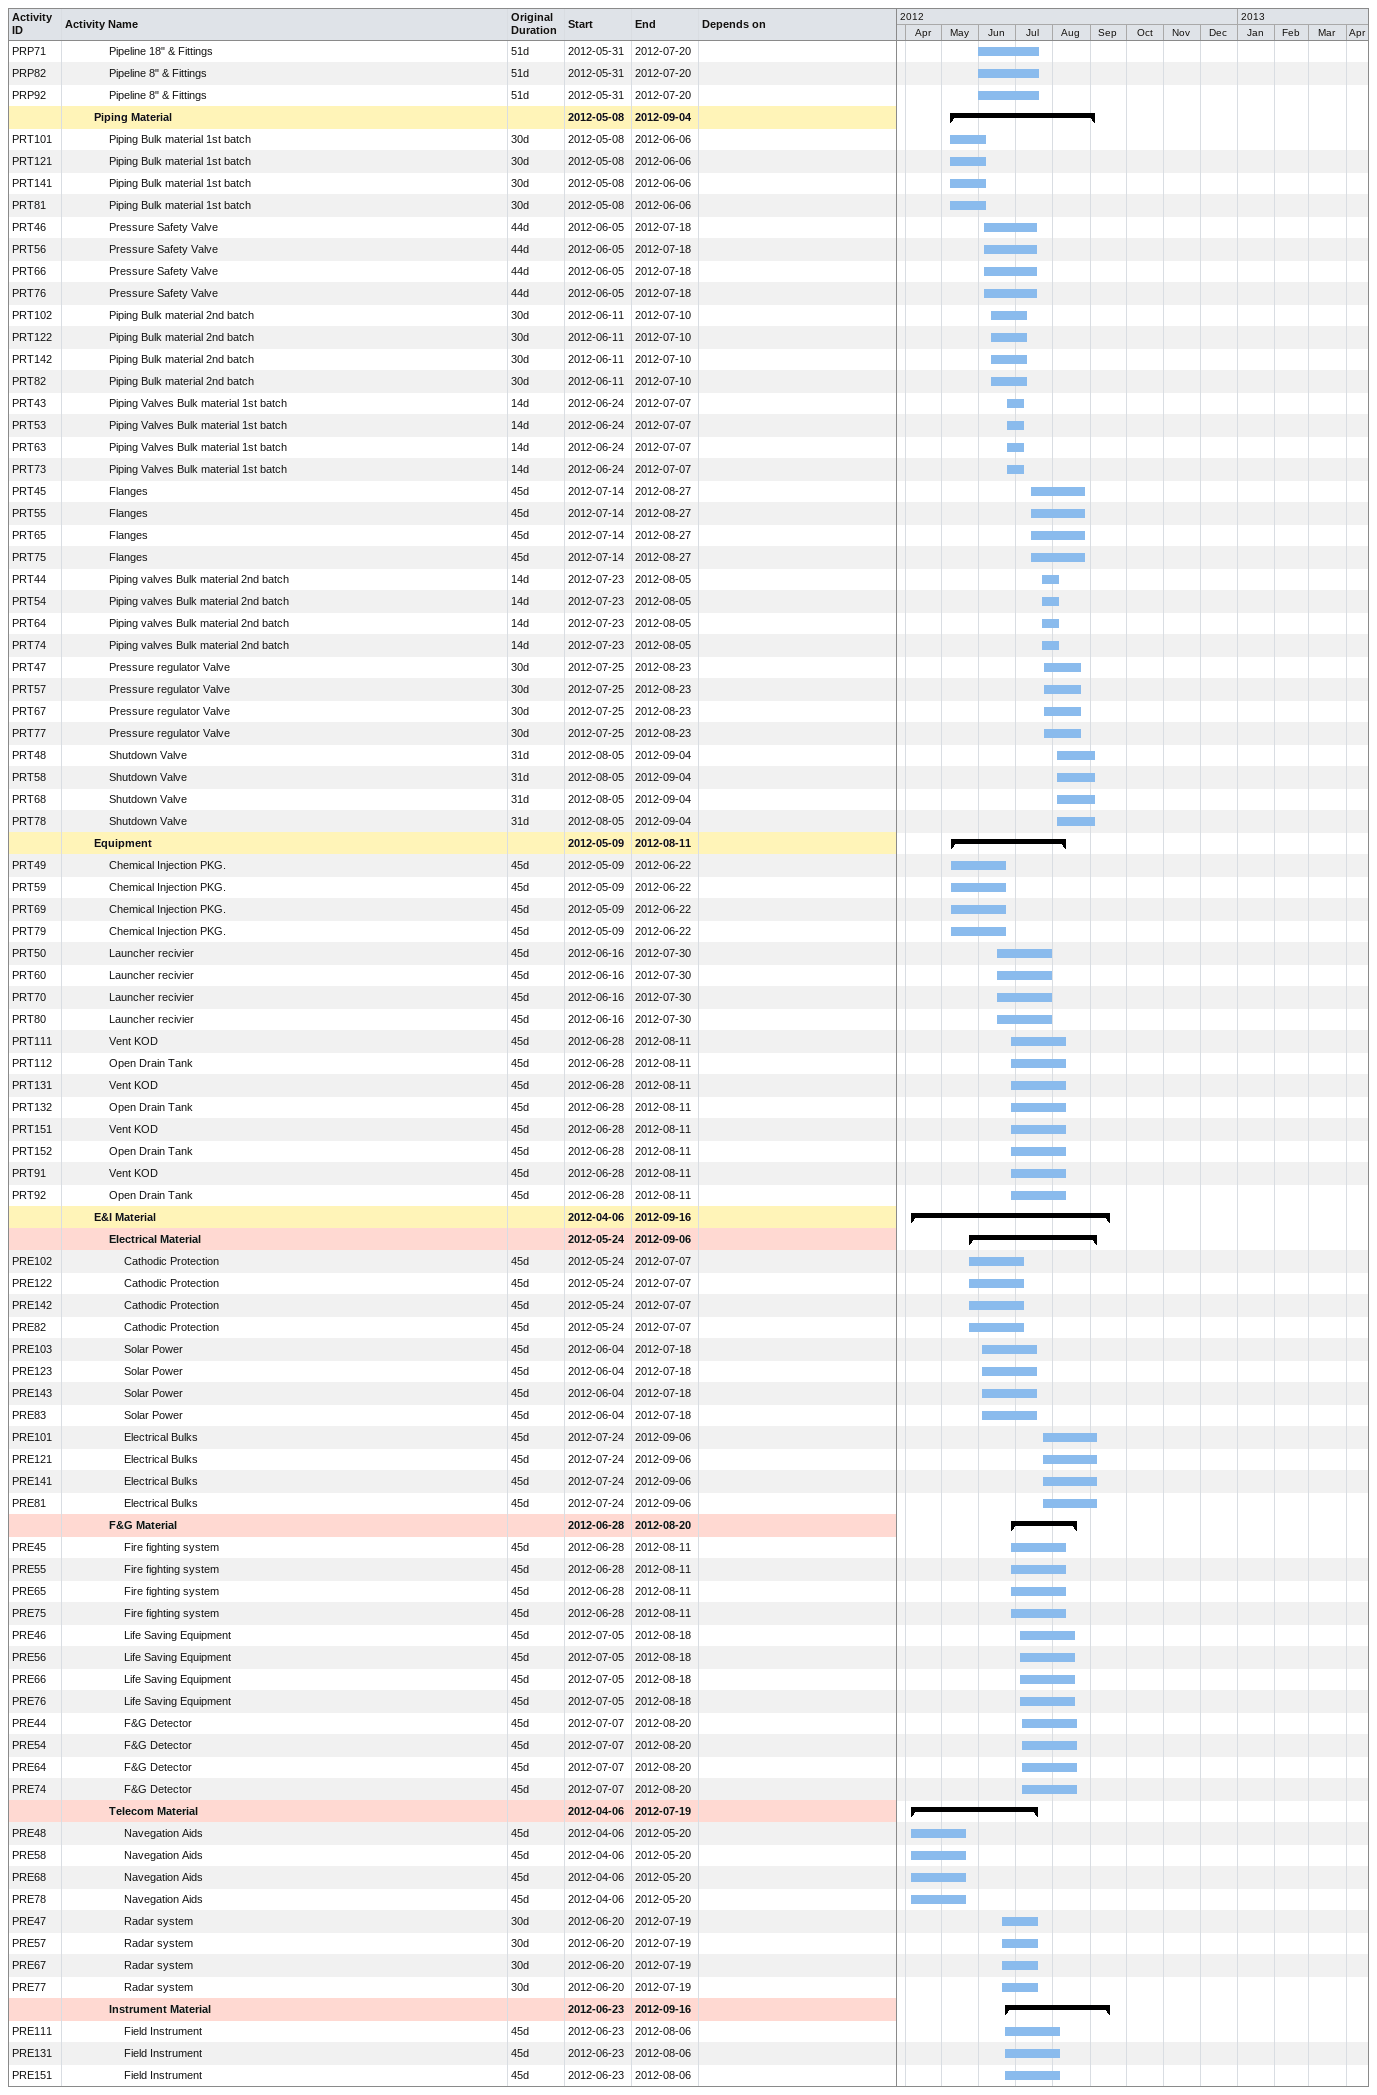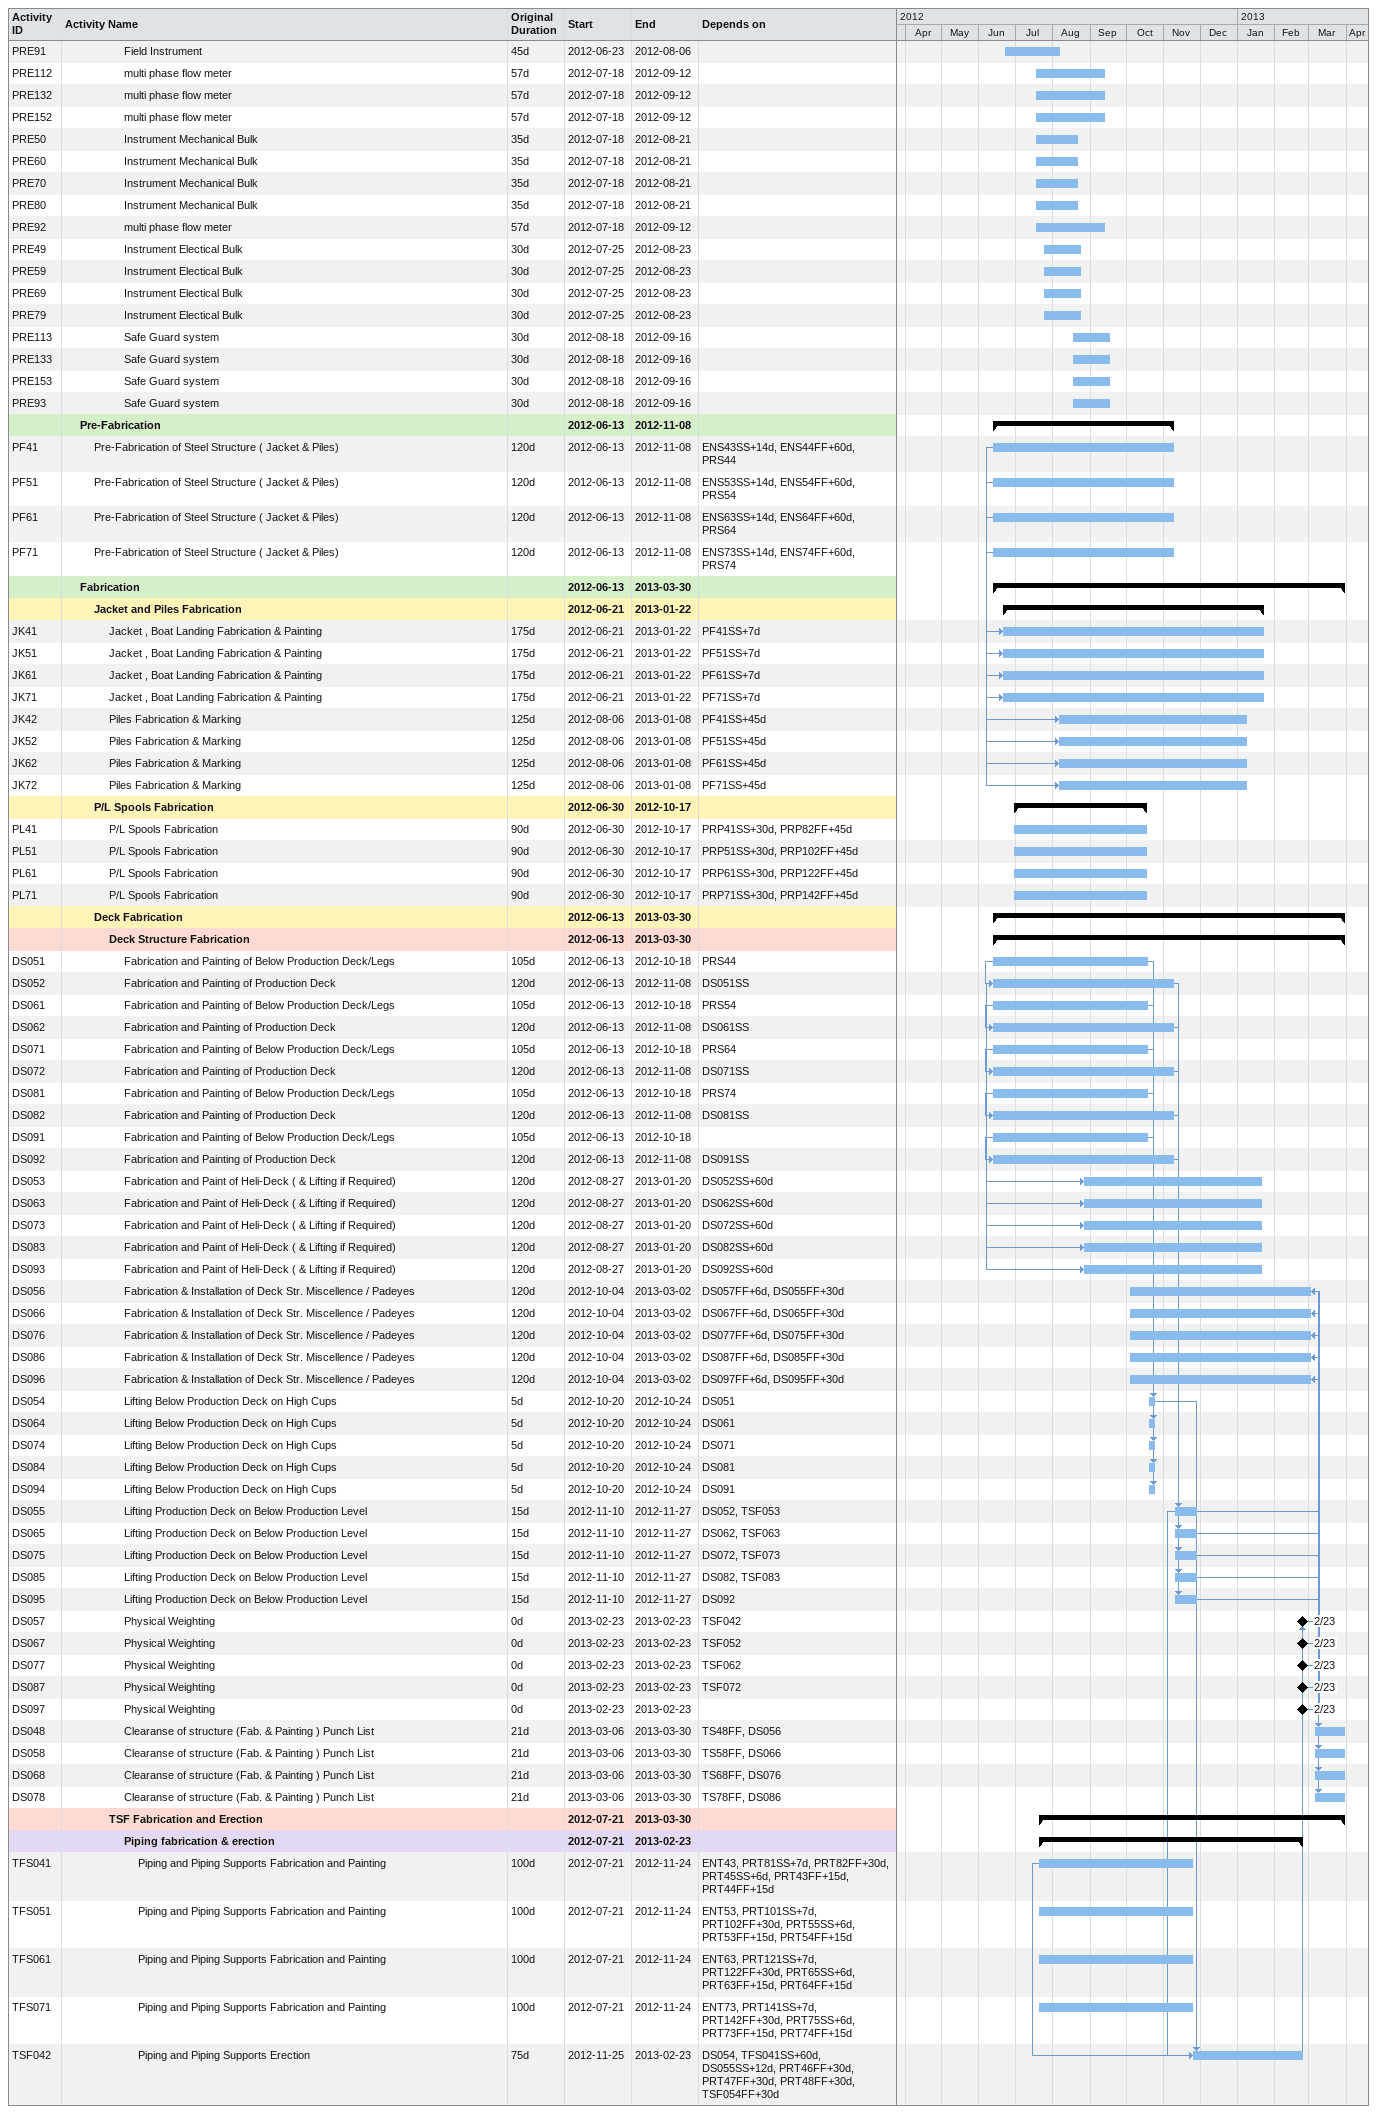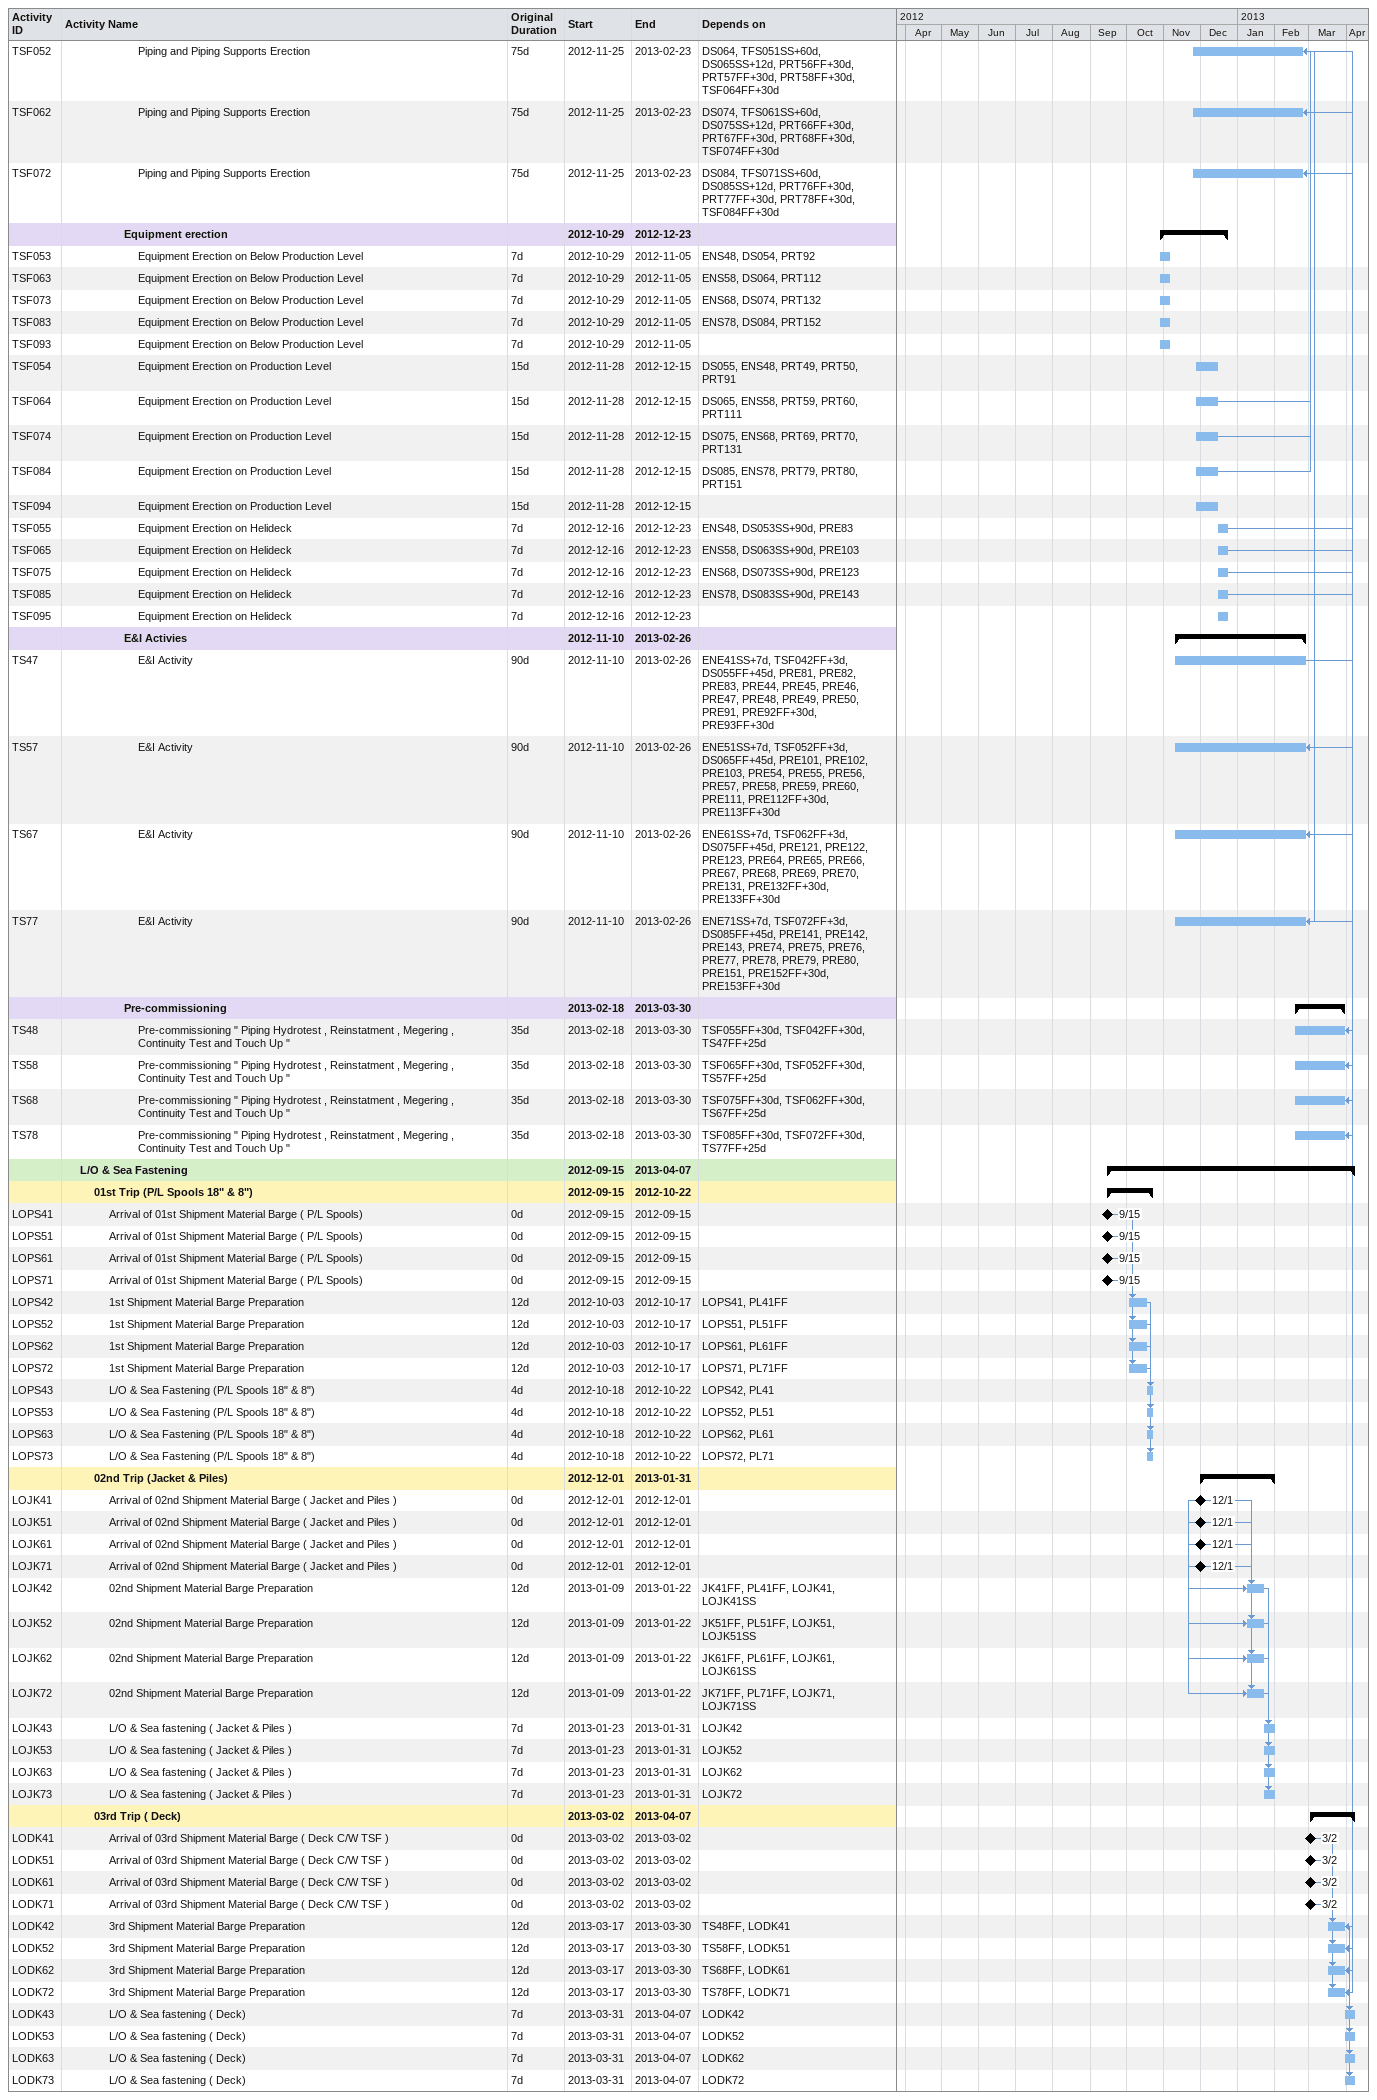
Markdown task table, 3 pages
| ID | Level | Task | Original duration | Start | Finish | Predecessors |
|---|---|---|---|---|---|---|
| PRP71 | 4 | Pipeline 18" & Fittings | 51d | 2012-05-31 | 2012-07-20 |  |
| PRP82 | 4 | Pipeline 8" & Fittings | 51d | 2012-05-31 | 2012-07-20 |  |
| PRP92 | 4 | Pipeline 8" & Fittings | 51d | 2012-05-31 | 2012-07-20 |  |
|  | 3 | **Piping Material** |  | 2012-05-08 | 2012-09-04 |  |
| PRT101 | 4 | Piping Bulk material 1st batch | 30d | 2012-05-08 | 2012-06-06 |  |
| PRT121 | 4 | Piping Bulk material 1st batch | 30d | 2012-05-08 | 2012-06-06 |  |
| PRT141 | 4 | Piping Bulk material 1st batch | 30d | 2012-05-08 | 2012-06-06 |  |
| PRT81 | 4 | Piping Bulk material 1st batch | 30d | 2012-05-08 | 2012-06-06 |  |
| PRT46 | 4 | Pressure Safety Valve | 44d | 2012-06-05 | 2012-07-18 |  |
| PRT56 | 4 | Pressure Safety Valve | 44d | 2012-06-05 | 2012-07-18 |  |
| PRT66 | 4 | Pressure Safety Valve | 44d | 2012-06-05 | 2012-07-18 |  |
| PRT76 | 4 | Pressure Safety Valve | 44d | 2012-06-05 | 2012-07-18 |  |
| PRT102 | 4 | Piping Bulk material 2nd batch | 30d | 2012-06-11 | 2012-07-10 |  |
| PRT122 | 4 | Piping Bulk material 2nd batch | 30d | 2012-06-11 | 2012-07-10 |  |
| PRT142 | 4 | Piping Bulk material 2nd batch | 30d | 2012-06-11 | 2012-07-10 |  |
| PRT82 | 4 | Piping Bulk material 2nd batch | 30d | 2012-06-11 | 2012-07-10 |  |
| PRT43 | 4 | Piping Valves Bulk material 1st batch | 14d | 2012-06-24 | 2012-07-07 |  |
| PRT53 | 4 | Piping Valves Bulk material 1st batch | 14d | 2012-06-24 | 2012-07-07 |  |
| PRT63 | 4 | Piping Valves Bulk material 1st batch | 14d | 2012-06-24 | 2012-07-07 |  |
| PRT73 | 4 | Piping Valves Bulk material 1st batch | 14d | 2012-06-24 | 2012-07-07 |  |
| PRT45 | 4 | Flanges | 45d | 2012-07-14 | 2012-08-27 |  |
| PRT55 | 4 | Flanges | 45d | 2012-07-14 | 2012-08-27 |  |
| PRT65 | 4 | Flanges | 45d | 2012-07-14 | 2012-08-27 |  |
| PRT75 | 4 | Flanges | 45d | 2012-07-14 | 2012-08-27 |  |
| PRT44 | 4 | Piping valves Bulk material 2nd batch | 14d | 2012-07-23 | 2012-08-05 |  |
| PRT54 | 4 | Piping valves Bulk material 2nd batch | 14d | 2012-07-23 | 2012-08-05 |  |
| PRT64 | 4 | Piping valves Bulk material 2nd batch | 14d | 2012-07-23 | 2012-08-05 |  |
| PRT74 | 4 | Piping valves Bulk material 2nd batch | 14d | 2012-07-23 | 2012-08-05 |  |
| PRT47 | 4 | Pressure regulator Valve | 30d | 2012-07-25 | 2012-08-23 |  |
| PRT57 | 4 | Pressure regulator Valve | 30d | 2012-07-25 | 2012-08-23 |  |
| PRT67 | 4 | Pressure regulator Valve | 30d | 2012-07-25 | 2012-08-23 |  |
| PRT77 | 4 | Pressure regulator Valve | 30d | 2012-07-25 | 2012-08-23 |  |
| PRT48 | 4 | Shutdown Valve | 31d | 2012-08-05 | 2012-09-04 |  |
| PRT58 | 4 | Shutdown Valve | 31d | 2012-08-05 | 2012-09-04 |  |
| PRT68 | 4 | Shutdown Valve | 31d | 2012-08-05 | 2012-09-04 |  |
| PRT78 | 4 | Shutdown Valve | 31d | 2012-08-05 | 2012-09-04 |  |
|  | 3 | **Equipment** |  | 2012-05-09 | 2012-08-11 |  |
| PRT49 | 4 | Chemical Injection PKG. | 45d | 2012-05-09 | 2012-06-22 |  |
| PRT59 | 4 | Chemical Injection PKG. | 45d | 2012-05-09 | 2012-06-22 |  |
| PRT69 | 4 | Chemical Injection PKG. | 45d | 2012-05-09 | 2012-06-22 |  |
| PRT79 | 4 | Chemical Injection PKG. | 45d | 2012-05-09 | 2012-06-22 |  |
| PRT50 | 4 | Launcher recivier | 45d | 2012-06-16 | 2012-07-30 |  |
| PRT60 | 4 | Launcher recivier | 45d | 2012-06-16 | 2012-07-30 |  |
| PRT70 | 4 | Launcher recivier | 45d | 2012-06-16 | 2012-07-30 |  |
| PRT80 | 4 | Launcher recivier | 45d | 2012-06-16 | 2012-07-30 |  |
| PRT111 | 4 | Vent KOD | 45d | 2012-06-28 | 2012-08-11 |  |
| PRT112 | 4 | Open Drain Tank | 45d | 2012-06-28 | 2012-08-11 |  |
| PRT131 | 4 | Vent KOD | 45d | 2012-06-28 | 2012-08-11 |  |
| PRT132 | 4 | Open Drain Tank | 45d | 2012-06-28 | 2012-08-11 |  |
| PRT151 | 4 | Vent KOD | 45d | 2012-06-28 | 2012-08-11 |  |
| PRT152 | 4 | Open Drain Tank | 45d | 2012-06-28 | 2012-08-11 |  |
| PRT91 | 4 | Vent KOD | 45d | 2012-06-28 | 2012-08-11 |  |
| PRT92 | 4 | Open Drain Tank | 45d | 2012-06-28 | 2012-08-11 |  |
|  | 3 | **E&I Material** |  | 2012-04-06 | 2012-09-16 |  |
|  | 4 | **Electrical Material** |  | 2012-05-24 | 2012-09-06 |  |
| PRE102 | 5 | Cathodic Protection | 45d | 2012-05-24 | 2012-07-07 |  |
| PRE122 | 5 | Cathodic Protection | 45d | 2012-05-24 | 2012-07-07 |  |
| PRE142 | 5 | Cathodic Protection | 45d | 2012-05-24 | 2012-07-07 |  |
| PRE82 | 5 | Cathodic Protection | 45d | 2012-05-24 | 2012-07-07 |  |
| PRE103 | 5 | Solar Power | 45d | 2012-06-04 | 2012-07-18 |  |
| PRE123 | 5 | Solar Power | 45d | 2012-06-04 | 2012-07-18 |  |
| PRE143 | 5 | Solar Power | 45d | 2012-06-04 | 2012-07-18 |  |
| PRE83 | 5 | Solar Power | 45d | 2012-06-04 | 2012-07-18 |  |
| PRE101 | 5 | Electrical Bulks | 45d | 2012-07-24 | 2012-09-06 |  |
| PRE121 | 5 | Electrical Bulks | 45d | 2012-07-24 | 2012-09-06 |  |
| PRE141 | 5 | Electrical Bulks | 45d | 2012-07-24 | 2012-09-06 |  |
| PRE81 | 5 | Electrical Bulks | 45d | 2012-07-24 | 2012-09-06 |  |
|  | 4 | **F&G Material** |  | 2012-06-28 | 2012-08-20 |  |
| PRE45 | 5 | Fire fighting system | 45d | 2012-06-28 | 2012-08-11 |  |
| PRE55 | 5 | Fire fighting system | 45d | 2012-06-28 | 2012-08-11 |  |
| PRE65 | 5 | Fire fighting system | 45d | 2012-06-28 | 2012-08-11 |  |
| PRE75 | 5 | Fire fighting system | 45d | 2012-06-28 | 2012-08-11 |  |
| PRE46 | 5 | Life Saving Equipment | 45d | 2012-07-05 | 2012-08-18 |  |
| PRE56 | 5 | Life Saving Equipment | 45d | 2012-07-05 | 2012-08-18 |  |
| PRE66 | 5 | Life Saving Equipment | 45d | 2012-07-05 | 2012-08-18 |  |
| PRE76 | 5 | Life Saving Equipment | 45d | 2012-07-05 | 2012-08-18 |  |
| PRE44 | 5 | F&G Detector | 45d | 2012-07-07 | 2012-08-20 |  |
| PRE54 | 5 | F&G Detector | 45d | 2012-07-07 | 2012-08-20 |  |
| PRE64 | 5 | F&G Detector | 45d | 2012-07-07 | 2012-08-20 |  |
| PRE74 | 5 | F&G Detector | 45d | 2012-07-07 | 2012-08-20 |  |
|  | 4 | **Telecom Material** |  | 2012-04-06 | 2012-07-19 |  |
| PRE48 | 5 | Navegation Aids | 45d | 2012-04-06 | 2012-05-20 |  |
| PRE58 | 5 | Navegation Aids | 45d | 2012-04-06 | 2012-05-20 |  |
| PRE68 | 5 | Navegation Aids | 45d | 2012-04-06 | 2012-05-20 |  |
| PRE78 | 5 | Navegation Aids | 45d | 2012-04-06 | 2012-05-20 |  |
| PRE47 | 5 | Radar system | 30d | 2012-06-20 | 2012-07-19 |  |
| PRE57 | 5 | Radar system | 30d | 2012-06-20 | 2012-07-19 |  |
| PRE67 | 5 | Radar system | 30d | 2012-06-20 | 2012-07-19 |  |
| PRE77 | 5 | Radar system | 30d | 2012-06-20 | 2012-07-19 |  |
|  | 4 | **Instrument Material** |  | 2012-06-23 | 2012-09-16 |  |
| PRE111 | 5 | Field Instrument | 45d | 2012-06-23 | 2012-08-06 |  |
| PRE131 | 5 | Field Instrument | 45d | 2012-06-23 | 2012-08-06 |  |
| PRE151 | 5 | Field Instrument | 45d | 2012-06-23 | 2012-08-06 |  |
| PRE91 | 5 | Field Instrument | 45d | 2012-06-23 | 2012-08-06 |  |
| PRE112 | 5 | multi phase flow meter | 57d | 2012-07-18 | 2012-09-12 |  |
| PRE132 | 5 | multi phase flow meter | 57d | 2012-07-18 | 2012-09-12 |  |
| PRE152 | 5 | multi phase flow meter | 57d | 2012-07-18 | 2012-09-12 |  |
| PRE50 | 5 | Instrument Mechanical Bulk | 35d | 2012-07-18 | 2012-08-21 |  |
| PRE60 | 5 | Instrument Mechanical Bulk | 35d | 2012-07-18 | 2012-08-21 |  |
| PRE70 | 5 | Instrument Mechanical Bulk | 35d | 2012-07-18 | 2012-08-21 |  |
| PRE80 | 5 | Instrument Mechanical Bulk | 35d | 2012-07-18 | 2012-08-21 |  |
| PRE92 | 5 | multi phase flow meter | 57d | 2012-07-18 | 2012-09-12 |  |
| PRE49 | 5 | Instrument Electical Bulk | 30d | 2012-07-25 | 2012-08-23 |  |
| PRE59 | 5 | Instrument Electical Bulk | 30d | 2012-07-25 | 2012-08-23 |  |
| PRE69 | 5 | Instrument Electical Bulk | 30d | 2012-07-25 | 2012-08-23 |  |
| PRE79 | 5 | Instrument Electical Bulk | 30d | 2012-07-25 | 2012-08-23 |  |
| PRE113 | 5 | Safe Guard system | 30d | 2012-08-18 | 2012-09-16 |  |
| PRE133 | 5 | Safe Guard system | 30d | 2012-08-18 | 2012-09-16 |  |
| PRE153 | 5 | Safe Guard system | 30d | 2012-08-18 | 2012-09-16 |  |
| PRE93 | 5 | Safe Guard system | 30d | 2012-08-18 | 2012-09-16 |  |
|  | 2 | **Pre-Fabrication** |  | 2012-06-13 | 2012-11-08 |  |
| PF41 | 3 | Pre-Fabrication of Steel Structure ( Jacket & Piles) | 120d | 2012-06-13 | 2012-11-08 | ENS43SS+14d, ENS44FF+60d, PRS44 |
| PF51 | 3 | Pre-Fabrication of Steel Structure ( Jacket & Piles) | 120d | 2012-06-13 | 2012-11-08 | ENS53SS+14d, ENS54FF+60d, PRS54 |
| PF61 | 3 | Pre-Fabrication of Steel Structure ( Jacket & Piles) | 120d | 2012-06-13 | 2012-11-08 | ENS63SS+14d, ENS64FF+60d, PRS64 |
| PF71 | 3 | Pre-Fabrication of Steel Structure ( Jacket & Piles) | 120d | 2012-06-13 | 2012-11-08 | ENS73SS+14d, ENS74FF+60d, PRS74 |
|  | 2 | **Fabrication** |  | 2012-06-13 | 2013-03-30 |  |
|  | 3 | **Jacket and Piles Fabrication** |  | 2012-06-21 | 2013-01-22 |  |
| JK41 | 4 | Jacket , Boat Landing Fabrication & Painting | 175d | 2012-06-21 | 2013-01-22 | PF41SS+7d |
| JK51 | 4 | Jacket , Boat Landing Fabrication & Painting | 175d | 2012-06-21 | 2013-01-22 | PF51SS+7d |
| JK61 | 4 | Jacket , Boat Landing Fabrication & Painting | 175d | 2012-06-21 | 2013-01-22 | PF61SS+7d |
| JK71 | 4 | Jacket , Boat Landing Fabrication & Painting | 175d | 2012-06-21 | 2013-01-22 | PF71SS+7d |
| JK42 | 4 | Piles Fabrication & Marking | 125d | 2012-08-06 | 2013-01-08 | PF41SS+45d |
| JK52 | 4 | Piles Fabrication & Marking | 125d | 2012-08-06 | 2013-01-08 | PF51SS+45d |
| JK62 | 4 | Piles Fabrication & Marking | 125d | 2012-08-06 | 2013-01-08 | PF61SS+45d |
| JK72 | 4 | Piles Fabrication & Marking | 125d | 2012-08-06 | 2013-01-08 | PF71SS+45d |
|  | 3 | **P/L Spools Fabrication** |  | 2012-06-30 | 2012-10-17 |  |
| PL41 | 4 | P/L Spools Fabrication | 90d | 2012-06-30 | 2012-10-17 | PRP41SS+30d, PRP82FF+45d |
| PL51 | 4 | P/L Spools Fabrication | 90d | 2012-06-30 | 2012-10-17 | PRP51SS+30d, PRP102FF+45d |
| PL61 | 4 | P/L Spools Fabrication | 90d | 2012-06-30 | 2012-10-17 | PRP61SS+30d, PRP122FF+45d |
| PL71 | 4 | P/L Spools Fabrication | 90d | 2012-06-30 | 2012-10-17 | PRP71SS+30d, PRP142FF+45d |
|  | 3 | **Deck Fabrication** |  | 2012-06-13 | 2013-03-30 |  |
|  | 4 | **Deck Structure Fabrication** |  | 2012-06-13 | 2013-03-30 |  |
| DS051 | 5 | Fabrication and Painting of Below Production Deck/Legs | 105d | 2012-06-13 | 2012-10-18 | PRS44 |
| DS052 | 5 | Fabrication and Painting of Production Deck | 120d | 2012-06-13 | 2012-11-08 | DS051SS |
| DS061 | 5 | Fabrication and Painting of Below Production Deck/Legs | 105d | 2012-06-13 | 2012-10-18 | PRS54 |
| DS062 | 5 | Fabrication and Painting of Production Deck | 120d | 2012-06-13 | 2012-11-08 | DS061SS |
| DS071 | 5 | Fabrication and Painting of Below Production Deck/Legs | 105d | 2012-06-13 | 2012-10-18 | PRS64 |
| DS072 | 5 | Fabrication and Painting of Production Deck | 120d | 2012-06-13 | 2012-11-08 | DS071SS |
| DS081 | 5 | Fabrication and Painting of Below Production Deck/Legs | 105d | 2012-06-13 | 2012-10-18 | PRS74 |
| DS082 | 5 | Fabrication and Painting of Production Deck | 120d | 2012-06-13 | 2012-11-08 | DS081SS |
| DS091 | 5 | Fabrication and Painting of Below Production Deck/Legs | 105d | 2012-06-13 | 2012-10-18 |  |
| DS092 | 5 | Fabrication and Painting of Production Deck | 120d | 2012-06-13 | 2012-11-08 | DS091SS |
| DS053 | 5 | Fabrication and Paint of Heli-Deck ( & Lifting if Required) | 120d | 2012-08-27 | 2013-01-20 | DS052SS+60d |
| DS063 | 5 | Fabrication and Paint of Heli-Deck ( & Lifting if Required) | 120d | 2012-08-27 | 2013-01-20 | DS062SS+60d |
| DS073 | 5 | Fabrication and Paint of Heli-Deck ( & Lifting if Required) | 120d | 2012-08-27 | 2013-01-20 | DS072SS+60d |
| DS083 | 5 | Fabrication and Paint of Heli-Deck ( & Lifting if Required) | 120d | 2012-08-27 | 2013-01-20 | DS082SS+60d |
| DS093 | 5 | Fabrication and Paint of Heli-Deck ( & Lifting if Required) | 120d | 2012-08-27 | 2013-01-20 | DS092SS+60d |
| DS056 | 5 | Fabrication & Installation of Deck Str. Miscellence / Padeyes | 120d | 2012-10-04 | 2013-03-02 | DS057FF+6d, DS055FF+30d |
| DS066 | 5 | Fabrication & Installation of Deck Str. Miscellence / Padeyes | 120d | 2012-10-04 | 2013-03-02 | DS067FF+6d, DS065FF+30d |
| DS076 | 5 | Fabrication & Installation of Deck Str. Miscellence / Padeyes | 120d | 2012-10-04 | 2013-03-02 | DS077FF+6d, DS075FF+30d |
| DS086 | 5 | Fabrication & Installation of Deck Str. Miscellence / Padeyes | 120d | 2012-10-04 | 2013-03-02 | DS087FF+6d, DS085FF+30d |
| DS096 | 5 | Fabrication & Installation of Deck Str. Miscellence / Padeyes | 120d | 2012-10-04 | 2013-03-02 | DS097FF+6d, DS095FF+30d |
| DS054 | 5 | Lifting Below Production Deck on High Cups | 5d | 2012-10-20 | 2012-10-24 | DS051 |
| DS064 | 5 | Lifting Below Production Deck on High Cups | 5d | 2012-10-20 | 2012-10-24 | DS061 |
| DS074 | 5 | Lifting Below Production Deck on High Cups | 5d | 2012-10-20 | 2012-10-24 | DS071 |
| DS084 | 5 | Lifting Below Production Deck on High Cups | 5d | 2012-10-20 | 2012-10-24 | DS081 |
| DS094 | 5 | Lifting Below Production Deck on High Cups | 5d | 2012-10-20 | 2012-10-24 | DS091 |
| DS055 | 5 | Lifting Production Deck on Below Production Level | 15d | 2012-11-10 | 2012-11-27 | DS052, TSF053 |
| DS065 | 5 | Lifting Production Deck on Below Production Level | 15d | 2012-11-10 | 2012-11-27 | DS062, TSF063 |
| DS075 | 5 | Lifting Production Deck on Below Production Level | 15d | 2012-11-10 | 2012-11-27 | DS072, TSF073 |
| DS085 | 5 | Lifting Production Deck on Below Production Level | 15d | 2012-11-10 | 2012-11-27 | DS082, TSF083 |
| DS095 | 5 | Lifting Production Deck on Below Production Level | 15d | 2012-11-10 | 2012-11-27 | DS092 |
| DS057 | 5 | Physical Weighting | 0d | 2013-02-23 | 2013-02-23 | TSF042 |
| DS067 | 5 | Physical Weighting | 0d | 2013-02-23 | 2013-02-23 | TSF052 |
| DS077 | 5 | Physical Weighting | 0d | 2013-02-23 | 2013-02-23 | TSF062 |
| DS087 | 5 | Physical Weighting | 0d | 2013-02-23 | 2013-02-23 | TSF072 |
| DS097 | 5 | Physical Weighting | 0d | 2013-02-23 | 2013-02-23 |  |
| DS048 | 5 | Clearanse of structure (Fab. & Painting ) Punch List | 21d | 2013-03-06 | 2013-03-30 | TS48FF, DS056 |
| DS058 | 5 | Clearanse of structure (Fab. & Painting ) Punch List | 21d | 2013-03-06 | 2013-03-30 | TS58FF, DS066 |
| DS068 | 5 | Clearanse of structure (Fab. & Painting ) Punch List | 21d | 2013-03-06 | 2013-03-30 | TS68FF, DS076 |
| DS078 | 5 | Clearanse of structure (Fab. & Painting ) Punch List | 21d | 2013-03-06 | 2013-03-30 | TS78FF, DS086 |
|  | 4 | **TSF Fabrication and Erection** |  | 2012-07-21 | 2013-03-30 |  |
|  | 5 | **Piping fabrication & erection** |  | 2012-07-21 | 2013-02-23 |  |
| TFS041 | 6 | Piping and Piping Supports Fabrication and Painting | 100d | 2012-07-21 | 2012-11-24 | ENT43, PRT81SS+7d, PRT82FF+30d, PRT45SS+6d, PRT43FF+15d, PRT44FF+15d |
| TFS051 | 6 | Piping and Piping Supports Fabrication and Painting | 100d | 2012-07-21 | 2012-11-24 | ENT53, PRT101SS+7d, PRT102FF+30d, PRT55SS+6d, PRT53FF+15d, PRT54FF+15d |
| TFS061 | 6 | Piping and Piping Supports Fabrication and Painting | 100d | 2012-07-21 | 2012-11-24 | ENT63, PRT121SS+7d, PRT122FF+30d, PRT65SS+6d, PRT63FF+15d, PRT64FF+15d |
| TFS071 | 6 | Piping and Piping Supports Fabrication and Painting | 100d | 2012-07-21 | 2012-11-24 | ENT73, PRT141SS+7d, PRT142FF+30d, PRT75SS+6d, PRT73FF+15d, PRT74FF+15d |
| TSF042 | 6 | Piping and Piping Supports Erection | 75d | 2012-11-25 | 2013-02-23 | DS054, TFS041SS+60d, DS055SS+12d, PRT46FF+30d, PRT47FF+30d, PRT48FF+30d, TSF054FF+30d |
| TSF052 | 6 | Piping and Piping Supports Erection | 75d | 2012-11-25 | 2013-02-23 | DS064, TFS051SS+60d, DS065SS+12d, PRT56FF+30d, PRT57FF+30d, PRT58FF+30d, TSF064FF+30d |
| TSF062 | 6 | Piping and Piping Supports Erection | 75d | 2012-11-25 | 2013-02-23 | DS074, TFS061SS+60d, DS075SS+12d, PRT66FF+30d, PRT67FF+30d, PRT68FF+30d, TSF074FF+30d |
| TSF072 | 6 | Piping and Piping Supports Erection | 75d | 2012-11-25 | 2013-02-23 | DS084, TFS071SS+60d, DS085SS+12d, PRT76FF+30d, PRT77FF+30d, PRT78FF+30d, TSF084FF+30d |
|  | 5 | **Equipment erection** |  | 2012-10-29 | 2012-12-23 |  |
| TSF053 | 6 | Equipment Erection on Below Production Level | 7d | 2012-10-29 | 2012-11-05 | ENS48, DS054, PRT92 |
| TSF063 | 6 | Equipment Erection on Below Production Level | 7d | 2012-10-29 | 2012-11-05 | ENS58, DS064, PRT112 |
| TSF073 | 6 | Equipment Erection on Below Production Level | 7d | 2012-10-29 | 2012-11-05 | ENS68, DS074, PRT132 |
| TSF083 | 6 | Equipment Erection on Below Production Level | 7d | 2012-10-29 | 2012-11-05 | ENS78, DS084, PRT152 |
| TSF093 | 6 | Equipment Erection on Below Production Level | 7d | 2012-10-29 | 2012-11-05 |  |
| TSF054 | 6 | Equipment Erection on Production Level | 15d | 2012-11-28 | 2012-12-15 | DS055, ENS48, PRT49, PRT50, PRT91 |
| TSF064 | 6 | Equipment Erection on Production Level | 15d | 2012-11-28 | 2012-12-15 | DS065, ENS58, PRT59, PRT60, PRT111 |
| TSF074 | 6 | Equipment Erection on Production Level | 15d | 2012-11-28 | 2012-12-15 | DS075, ENS68, PRT69, PRT70, PRT131 |
| TSF084 | 6 | Equipment Erection on Production Level | 15d | 2012-11-28 | 2012-12-15 | DS085, ENS78, PRT79, PRT80, PRT151 |
| TSF094 | 6 | Equipment Erection on Production Level | 15d | 2012-11-28 | 2012-12-15 |  |
| TSF055 | 6 | Equipment Erection on Helideck | 7d | 2012-12-16 | 2012-12-23 | ENS48, DS053SS+90d, PRE83 |
| TSF065 | 6 | Equipment Erection on Helideck | 7d | 2012-12-16 | 2012-12-23 | ENS58, DS063SS+90d, PRE103 |
| TSF075 | 6 | Equipment Erection on Helideck | 7d | 2012-12-16 | 2012-12-23 | ENS68, DS073SS+90d, PRE123 |
| TSF085 | 6 | Equipment Erection on Helideck | 7d | 2012-12-16 | 2012-12-23 | ENS78, DS083SS+90d, PRE143 |
| TSF095 | 6 | Equipment Erection on Helideck | 7d | 2012-12-16 | 2012-12-23 |  |
|  | 5 | **E&I Activies** |  | 2012-11-10 | 2013-02-26 |  |
| TS47 | 6 | E&I Activity | 90d | 2012-11-10 | 2013-02-26 | ENE41SS+7d, TSF042FF+3d, DS055FF+45d, PRE81, PRE82, PRE83, PRE44, PRE45, PRE46, PRE47, PRE48, PRE49, PRE50, PRE91, PRE92FF+30d, PRE93FF+30d |
| TS57 | 6 | E&I Activity | 90d | 2012-11-10 | 2013-02-26 | ENE51SS+7d, TSF052FF+3d, DS065FF+45d, PRE101, PRE102, PRE103, PRE54, PRE55, PRE56, PRE57, PRE58, PRE59, PRE60, PRE111, PRE112FF+30d, PRE113FF+30d |
| TS67 | 6 | E&I Activity | 90d | 2012-11-10 | 2013-02-26 | ENE61SS+7d, TSF062FF+3d, DS075FF+45d, PRE121, PRE122, PRE123, PRE64, PRE65, PRE66, PRE67, PRE68, PRE69, PRE70, PRE131, PRE132FF+30d, PRE133FF+30d |
| TS77 | 6 | E&I Activity | 90d | 2012-11-10 | 2013-02-26 | ENE71SS+7d, TSF072FF+3d, DS085FF+45d, PRE141, PRE142, PRE143, PRE74, PRE75, PRE76, PRE77, PRE78, PRE79, PRE80, PRE151, PRE152FF+30d, PRE153FF+30d |
|  | 5 | **Pre-commissioning** |  | 2013-02-18 | 2013-03-30 |  |
| TS48 | 6 | Pre-commissioning " Piping Hydrotest , Reinstatment , Megering , Continuity Test and Touch Up " | 35d | 2013-02-18 | 2013-03-30 | TSF055FF+30d, TSF042FF+30d, TS47FF+25d |
| TS58 | 6 | Pre-commissioning " Piping Hydrotest , Reinstatment , Megering , Continuity Test and Touch Up " | 35d | 2013-02-18 | 2013-03-30 | TSF065FF+30d, TSF052FF+30d, TS57FF+25d |
| TS68 | 6 | Pre-commissioning " Piping Hydrotest , Reinstatment , Megering , Continuity Test and Touch Up " | 35d | 2013-02-18 | 2013-03-30 | TSF075FF+30d, TSF062FF+30d, TS67FF+25d |
| TS78 | 6 | Pre-commissioning " Piping Hydrotest , Reinstatment , Megering , Continuity Test and Touch Up " | 35d | 2013-02-18 | 2013-03-30 | TSF085FF+30d, TSF072FF+30d, TS77FF+25d |
|  | 2 | **L/O & Sea Fastening** |  | 2012-09-15 | 2013-04-07 |  |
|  | 3 | **01st Trip (P/L Spools 18" & 8")** |  | 2012-09-15 | 2012-10-22 |  |
| LOPS41 | 4 | Arrival of 01st Shipment Material Barge ( P/L Spools) | 0d | 2012-09-15 | 2012-09-15 |  |
| LOPS51 | 4 | Arrival of 01st Shipment Material Barge ( P/L Spools) | 0d | 2012-09-15 | 2012-09-15 |  |
| LOPS61 | 4 | Arrival of 01st Shipment Material Barge ( P/L Spools) | 0d | 2012-09-15 | 2012-09-15 |  |
| LOPS71 | 4 | Arrival of 01st Shipment Material Barge ( P/L Spools) | 0d | 2012-09-15 | 2012-09-15 |  |
| LOPS42 | 4 | 1st Shipment Material Barge Preparation | 12d | 2012-10-03 | 2012-10-17 | LOPS41, PL41FF |
| LOPS52 | 4 | 1st Shipment Material Barge Preparation | 12d | 2012-10-03 | 2012-10-17 | LOPS51, PL51FF |
| LOPS62 | 4 | 1st Shipment Material Barge Preparation | 12d | 2012-10-03 | 2012-10-17 | LOPS61, PL61FF |
| LOPS72 | 4 | 1st Shipment Material Barge Preparation | 12d | 2012-10-03 | 2012-10-17 | LOPS71, PL71FF |
| LOPS43 | 4 | L/O & Sea Fastening (P/L Spools 18" & 8") | 4d | 2012-10-18 | 2012-10-22 | LOPS42, PL41 |
| LOPS53 | 4 | L/O & Sea Fastening (P/L Spools 18" & 8") | 4d | 2012-10-18 | 2012-10-22 | LOPS52, PL51 |
| LOPS63 | 4 | L/O & Sea Fastening (P/L Spools 18" & 8") | 4d | 2012-10-18 | 2012-10-22 | LOPS62, PL61 |
| LOPS73 | 4 | L/O & Sea Fastening (P/L Spools 18" & 8") | 4d | 2012-10-18 | 2012-10-22 | LOPS72, PL71 |
|  | 3 | **02nd Trip (Jacket & Piles)** |  | 2012-12-01 | 2013-01-31 |  |
| LOJK41 | 4 | Arrival of 02nd Shipment Material Barge ( Jacket and Piles ) | 0d | 2012-12-01 | 2012-12-01 |  |
| LOJK51 | 4 | Arrival of 02nd Shipment Material Barge ( Jacket and Piles ) | 0d | 2012-12-01 | 2012-12-01 |  |
| LOJK61 | 4 | Arrival of 02nd Shipment Material Barge ( Jacket and Piles ) | 0d | 2012-12-01 | 2012-12-01 |  |
| LOJK71 | 4 | Arrival of 02nd Shipment Material Barge ( Jacket and Piles ) | 0d | 2012-12-01 | 2012-12-01 |  |
| LOJK42 | 4 | 02nd Shipment Material Barge Preparation | 12d | 2013-01-09 | 2013-01-22 | JK41FF, PL41FF, LOJK41, LOJK41SS |
| LOJK52 | 4 | 02nd Shipment Material Barge Preparation | 12d | 2013-01-09 | 2013-01-22 | JK51FF, PL51FF, LOJK51, LOJK51SS |
| LOJK62 | 4 | 02nd Shipment Material Barge Preparation | 12d | 2013-01-09 | 2013-01-22 | JK61FF, PL61FF, LOJK61, LOJK61SS |
| LOJK72 | 4 | 02nd Shipment Material Barge Preparation | 12d | 2013-01-09 | 2013-01-22 | JK71FF, PL71FF, LOJK71, LOJK71SS |
| LOJK43 | 4 | L/O & Sea fastening ( Jacket & Piles ) | 7d | 2013-01-23 | 2013-01-31 | LOJK42 |
| LOJK53 | 4 | L/O & Sea fastening ( Jacket & Piles ) | 7d | 2013-01-23 | 2013-01-31 | LOJK52 |
| LOJK63 | 4 | L/O & Sea fastening ( Jacket & Piles ) | 7d | 2013-01-23 | 2013-01-31 | LOJK62 |
| LOJK73 | 4 | L/O & Sea fastening ( Jacket & Piles ) | 7d | 2013-01-23 | 2013-01-31 | LOJK72 |
|  | 3 | **03rd Trip ( Deck)** |  | 2013-03-02 | 2013-04-07 |  |
| LODK41 | 4 | Arrival of 03rd Shipment Material Barge ( Deck C/W TSF ) | 0d | 2013-03-02 | 2013-03-02 |  |
| LODK51 | 4 | Arrival of 03rd Shipment Material Barge ( Deck C/W TSF ) | 0d | 2013-03-02 | 2013-03-02 |  |
| LODK61 | 4 | Arrival of 03rd Shipment Material Barge ( Deck C/W TSF ) | 0d | 2013-03-02 | 2013-03-02 |  |
| LODK71 | 4 | Arrival of 03rd Shipment Material Barge ( Deck C/W TSF ) | 0d | 2013-03-02 | 2013-03-02 |  |
| LODK42 | 4 | 3rd Shipment Material Barge Preparation | 12d | 2013-03-17 | 2013-03-30 | TS48FF, LODK41 |
| LODK52 | 4 | 3rd Shipment Material Barge Preparation | 12d | 2013-03-17 | 2013-03-30 | TS58FF, LODK51 |
| LODK62 | 4 | 3rd Shipment Material Barge Preparation | 12d | 2013-03-17 | 2013-03-30 | TS68FF, LODK61 |
| LODK72 | 4 | 3rd Shipment Material Barge Preparation | 12d | 2013-03-17 | 2013-03-30 | TS78FF, LODK71 |
| LODK43 | 4 | L/O & Sea fastening ( Deck) | 7d | 2013-03-31 | 2013-04-07 | LODK42 |
| LODK53 | 4 | L/O & Sea fastening ( Deck) | 7d | 2013-03-31 | 2013-04-07 | LODK52 |
| LODK63 | 4 | L/O & Sea fastening ( Deck) | 7d | 2013-03-31 | 2013-04-07 | LODK62 |
| LODK73 | 4 | L/O & Sea fastening ( Deck) | 7d | 2013-03-31 | 2013-04-07 | LODK72 |
